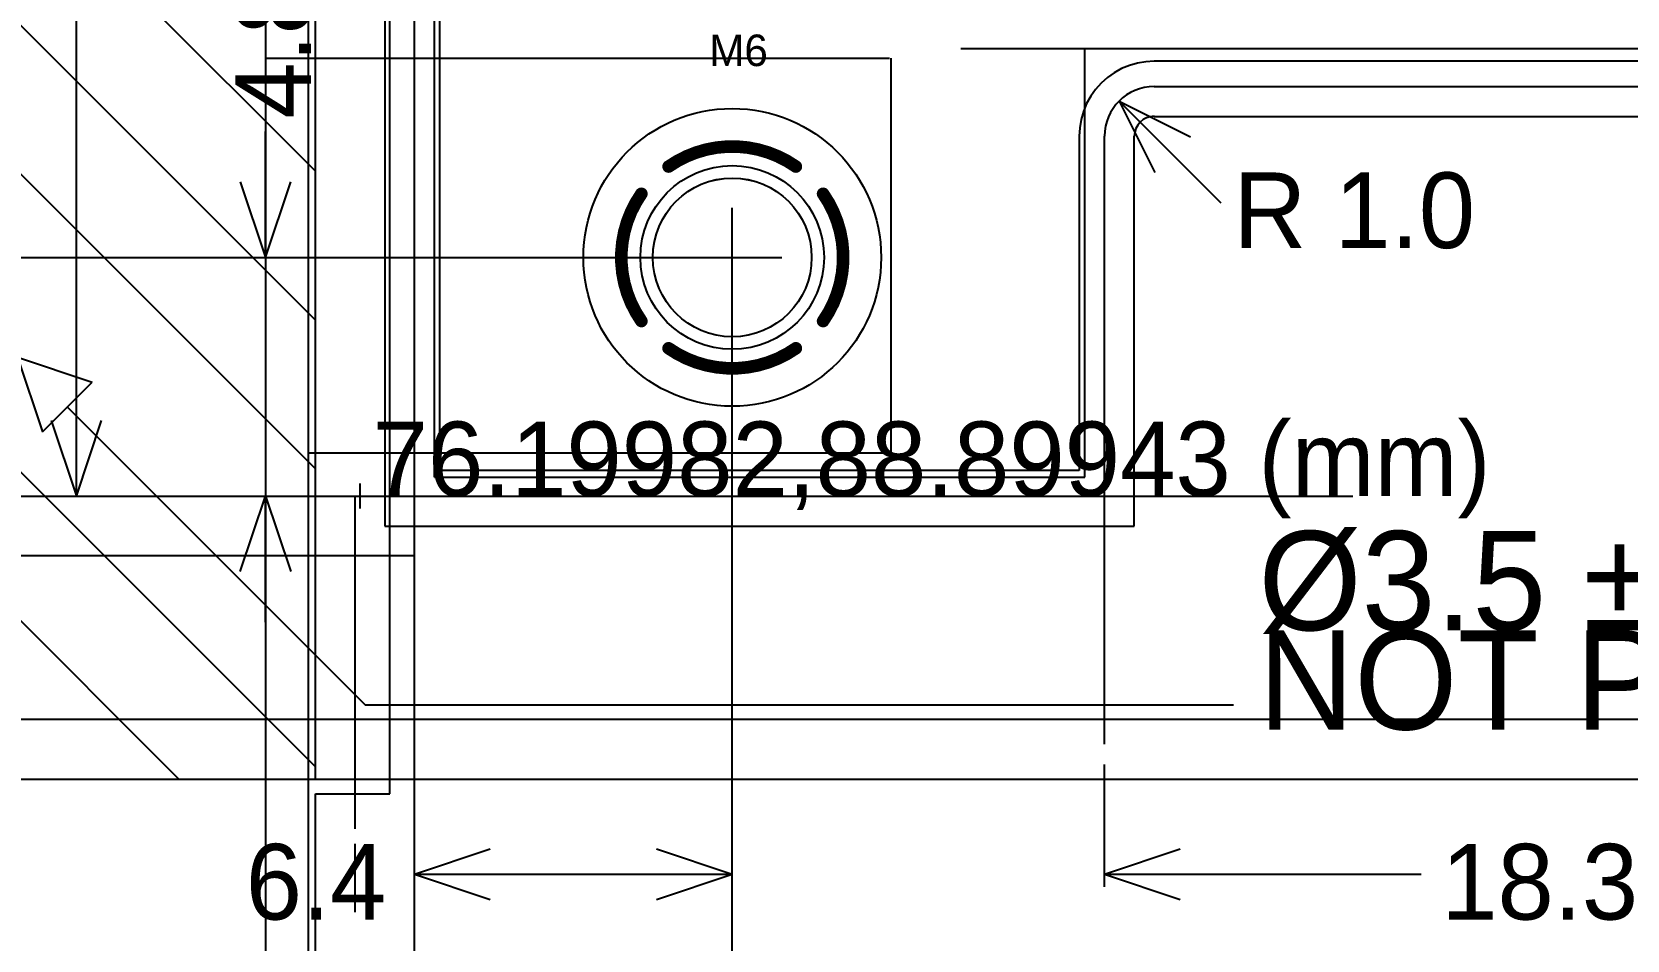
# Model space of a CAD drawing. Extents: x 28 to 300, y 18 to 330.
# Drawn here: x 69.59 to 101.73, y 79.95 to 98.25 of the extents above; entities that cross this region are included whole.
import ezdxf

# ---------------------------------------------------------------- set-up
doc = ezdxf.new("R2010")
doc.units = 0
for name, color, linetype in [('BOTTOMLAYER', 5, 'CONTINUOUS'), ('BOTTOMSOLDER', 6, 'CONTINUOUS'), ('DRILLDRAWING', 1, 'CONTINUOUS'), ('INTERNALPLANE1', 76, 'CONTINUOUS'), ('INTERNALPLANE6', 136, 'CONTINUOUS'), ('KEEPOUTLAYER', 6, 'CONTINUOUS'), ('MECHANICAL1', 6, 'CONTINUOUS'), ('MECHANICAL13', 56, 'CONTINUOUS'), ('MECHANICAL3', 76, 'CONTINUOUS'), ('MECHANICAL4', 56, 'CONTINUOUS'), ('MECHANICAL5', 56, 'CONTINUOUS'), ('MECHANICAL8', 56, 'CONTINUOUS'), ('MECHANICAL9', 56, 'CONTINUOUS'), ('MIDLAYER1', 16, 'CONTINUOUS'), ('MIDLAYER3', 90, 'CONTINUOUS'), ('MULTILAYER', 9, 'CONTINUOUS'), ('PADHOLELAYER', 156, 'CONTINUOUS'), ('TOPLAYER', 1, 'CONTINUOUS'), ('TOPOVERLAY', 2, 'CONTINUOUS'), ('TOPSOLDER', 216, 'CONTINUOUS')]:
    doc.layers.add(name, color=color, linetype=linetype)

msp = doc.modelspace()

# ---------------------------------------------------------------- linework, layer by layer
at = {"layer": 'BOTTOMLAYER'}
msp.add_circle((83.699, 93.706), 3, dxfattribs=at)
at = {"layer": 'BOTTOMSOLDER'}
msp.add_circle((83.699, 93.706), 3, dxfattribs=at)
at = {"layer": 'DRILLDRAWING'}
for p, q in [((70.485, 88.899), (70.485, 101.983)), ((91.493, 96.857), (91.881, 96.468)), ((91.493, 96.857), (92.211, 95.42)), ((91.493, 96.857), (92.93, 96.138)), ((91.881, 96.468), (93.541, 94.809)), ((74.295, 93.706), (74.295, 96.246)), ((73.787, 95.23), (74.295, 93.706)), ((74.295, 93.706), (74.803, 95.23)), ((74.041, 93.706), (80.445, 93.706)), ((83.699, 72.771), (83.699, 93.706)), ((69.977, 90.423), (70.485, 88.899)), ((70.485, 88.899), (70.993, 90.423)), ((83.699, 81.026), (83.699, 90.452)), ((70.231, 88.899), (71.593, 88.899)), ((72.406, 88.899), (74.549, 88.899)), ((73.787, 87.375), (74.295, 88.899)), ((74.295, 86.359), (74.295, 88.899)), ((74.295, 88.899), (74.803, 87.375)), ((66.421, 84.4), (115.793, 84.4)), ((77.3, 76.581), (77.3, 83.493)), ((77.3, 81.026), (77.3, 83.493)), ((91.2, 81.026), (91.2, 83.493)), ((77.3, 81.28), (78.824, 81.788)), ((82.175, 81.788), (83.699, 81.28)), ((91.2, 81.28), (92.724, 81.788)), ((77.3, 81.28), (80.499, 81.28)), ((77.3, 81.28), (78.824, 80.772)), ((80.499, 81.28), (83.699, 81.28)), ((82.175, 80.772), (83.699, 81.28)), ((91.2, 81.28), (97.578, 81.28)), ((91.2, 81.28), (92.724, 80.772))]:
    msp.add_line(p, q, dxfattribs=at)
msp.add_circle((83.699, 93.706), 1.6, dxfattribs=at)
at = {"layer": 'INTERNALPLANE1'}
for p, q in [((77.3, 88.899), (77.3, 120.899)), ((77.81, 89.41), (77.81, 120.389)), ((91.396, 97.428), (91.258, 97.33)), ((91.544, 97.51), (91.396, 97.428)), ((91.701, 97.575), (91.544, 97.51)), ((91.864, 97.622), (91.701, 97.575)), ((92.031, 97.65), (91.864, 97.622)), ((92.198, 97.66), (92.031, 97.65)), ((92.2, 97.66), (92.198, 97.66)), ((108.55, 97.66), (92.2, 97.66)), ((91.019, 97.091), (90.921, 96.953)), ((91.132, 97.218), (91.019, 97.091)), ((91.258, 97.33), (91.132, 97.218)), ((92.2, 97.15), (92.2, 97.15)), ((92.2, 97.15), (108.55, 97.15)), ((90.839, 96.805), (90.774, 96.648)), ((90.921, 96.953), (90.839, 96.805)), ((90.727, 96.486), (90.699, 96.319)), ((90.774, 96.648), (90.727, 96.486)), ((90.69, 96.152), (90.689, 96.15)), ((90.689, 96.15), (90.689, 96.15)), ((90.689, 96.15), (90.689, 89.41)), ((90.699, 96.319), (90.69, 96.152)), ((91.2, 88.899), (91.2, 96.15)), ((91.2, 96.15), (91.2, 96.15)), ((90.689, 89.41), (77.81, 89.41)), ((77.3, 88.899), (91.2, 88.899))]:
    msp.add_line(p, q, dxfattribs=at)
msp.add_circle((83.699, 93.706), 1.85, dxfattribs=at)
msp.add_arc((92.2, 96.15), 1, 90, 180, dxfattribs=at)
at = {"layer": 'INTERNALPLANE6'}
for p, q in [((77.3, 88.899), (77.3, 120.899)), ((77.81, 89.41), (77.81, 120.389)), ((91.396, 97.428), (91.258, 97.33)), ((91.544, 97.51), (91.396, 97.428)), ((91.701, 97.575), (91.544, 97.51)), ((91.864, 97.622), (91.701, 97.575)), ((92.031, 97.65), (91.864, 97.622)), ((92.198, 97.66), (92.031, 97.65)), ((92.2, 97.66), (92.198, 97.66)), ((108.55, 97.66), (92.2, 97.66)), ((91.019, 97.091), (90.921, 96.953)), ((91.132, 97.218), (91.019, 97.091)), ((91.258, 97.33), (91.132, 97.218)), ((92.2, 97.15), (92.2, 97.15)), ((92.2, 97.15), (108.55, 97.15)), ((90.839, 96.805), (90.774, 96.648)), ((90.921, 96.953), (90.839, 96.805)), ((90.727, 96.486), (90.699, 96.319)), ((90.774, 96.648), (90.727, 96.486)), ((90.69, 96.152), (90.689, 96.15)), ((90.689, 96.15), (90.689, 96.15)), ((90.689, 96.15), (90.689, 89.41)), ((90.699, 96.319), (90.69, 96.152)), ((91.2, 88.899), (91.2, 96.15)), ((91.2, 96.15), (91.2, 96.15)), ((90.689, 89.41), (77.81, 89.41)), ((77.3, 88.899), (91.2, 88.899))]:
    msp.add_line(p, q, dxfattribs=at)
at = {"layer": 'INTERNALPLANE6', "const_width": 0.254}
for points in [[(82.417, 95.537, -0.315299), (84.981, 95.537)], [(81.868, 92.424, -0.315299), (81.868, 94.988)], [(85.53, 94.988, -0.315299), (85.53, 92.424)], [(84.981, 91.875, -0.315299), (82.417, 91.875)]]:
    msp.add_lwpolyline(points, format="xyb", dxfattribs=at)
at = {"layer": 'INTERNALPLANE6', "const_width": 0.127}
for points in [[(82.353, 95.537, 1), (82.48, 95.537, 1)], [(84.917, 95.537, 1), (85.044, 95.537, 1)], [(81.805, 94.988, 1), (81.932, 94.988, 1)], [(85.466, 94.988, 1), (85.593, 94.988, 1)], [(81.805, 92.424, 1), (81.932, 92.424, 1)], [(85.466, 92.424, 1), (85.593, 92.424, 1)], [(82.353, 91.875, 1), (82.48, 91.875, 1)], [(84.917, 91.875, 1), (85.044, 91.875, 1)]]:
    msp.add_lwpolyline(points, format="xyb", close=True, dxfattribs=at)
at = {"layer": 'INTERNALPLANE6'}
msp.add_arc((92.2, 96.15), 1, 90, 180, dxfattribs=at)
at = {"layer": 'KEEPOUTLAYER'}
for p, q in [((77.699, 89.281), (77.699, 120.498)), ((88.305, 97.917), (107.05, 97.917)), ((90.805, 89.281), (90.805, 97.917)), ((77.699, 89.281), (90.805, 89.281))]:
    msp.add_line(p, q, dxfattribs=at)
at = {"layer": 'MECHANICAL1'}
for p, q in [((77.3, 88.899), (77.3, 120.899)), ((92.2, 97.15), (108.55, 97.15)), ((91.2, 88.899), (91.2, 96.15)), ((77.3, 88.899), (91.2, 88.899))]:
    msp.add_line(p, q, dxfattribs=at)
msp.add_arc((92.2, 96.15), 1, 90, 180, dxfattribs=at)
at = {"layer": 'MECHANICAL13'}
msp.add_line((33.598, 93.705), (83.699, 93.705), dxfattribs=at)
at = {"layer": 'MECHANICAL3'}
for p, q in [((74.3, 69.24), (74.3, 189.26)), ((75.16, 69.24), (75.16, 189.26)), ((75.16, 97.72), (86.87, 97.72)), ((86.9, 89.77), (86.9, 97.72)), ((75.16, 89.77), (86.87, 89.77))]:
    msp.add_line(p, q, dxfattribs=at)
msp.add_circle((83.699, 93.705), 1.6, dxfattribs=at)
at = {"layer": 'MECHANICAL4'}
for p, q in [((74.3, 69.199), (74.3, 189.26)), ((76.8, 82.899), (76.8, 189.26)), ((74.3, 97.72), (84.37, 97.72)), ((74.3, 97.499), (74.3, 97.72)), ((86.9, 89.77), (86.9, 97.72)), ((76.8, 89.77), (86.9, 89.77)), ((75.3, 69.24), (75.3, 82.899)), ((75.3, 82.899), (76.8, 82.899))]:
    msp.add_line(p, q, dxfattribs=at)
at = {"layer": 'MECHANICAL5'}
for p, q in [((72, 88.899), (77.3, 88.899)), ((77.3, 83.899), (77.3, 88.899)), ((91.2, 83.899), (91.2, 88.899)), ((91.2, 88.899), (96.2, 88.899))]:
    msp.add_line(p, q, dxfattribs=at)
at = {"layer": 'MECHANICAL8'}
for p, q in [((83.699, 93.705), (83.699, 94.705)), ((82.699, 93.705), (83.699, 93.705)), ((83.699, 93.705), (84.699, 93.705)), ((83.699, 92.705), (83.699, 93.705)), ((76.2, 88.645), (76.2, 89.153)), ((75.946, 88.899), (76.454, 88.899))]:
    msp.add_line(p, q, dxfattribs=at)
at = {"layer": 'MECHANICAL9'}
for p, q in [((75.3, 83.194), (75.3, 244.444)), ((76.7, 121.499), (76.7, 88.294)), ((60.3, 110.444), (75.3, 95.444)), ((60.3, 107.444), (75.3, 92.444)), ((60.3, 104.444), (75.3, 89.444)), ((92.2, 96.544), (103.25, 96.544)), ((91.8, 88.294), (91.8, 96.15)), ((60.3, 95.444), (72.557, 83.187)), ((69.3, 91.694), (69.8, 90.194)), ((69.3, 91.694), (70.8, 91.194)), ((69.8, 90.194), (70.8, 91.194)), ((70.3, 90.694), (76.3, 84.694)), ((68.453, 90.29), (75.3, 83.444)), ((59.3, 88.899), (77.3, 88.899)), ((76.1, 82.194), (76.1, 88.899)), ((77.3, 82.194), (77.3, 88.899)), ((76.7, 88.294), (91.8, 88.294)), ((59.3, 87.699), (77.3, 87.699)), ((76.3, 84.694), (93.8, 84.694)), ((60.3, 83.194), (265.984, 83.194)), ((76.1, 80.518), (76.1, 81.89)), ((77.3, 80.518), (77.3, 81.89))]:
    msp.add_line(p, q, dxfattribs=at)
msp.add_arc((92.2, 96.15), 0.4, 90, 180, dxfattribs=at)
at = {"layer": 'MIDLAYER1'}
msp.add_circle((83.699, 93.706), 3, dxfattribs=at)
at = {"layer": 'MIDLAYER3'}
msp.add_circle((83.699, 93.706), 3, dxfattribs=at)
at = {"layer": 'MULTILAYER'}
msp.add_circle((83.699, 93.706), 3, dxfattribs=at)
at = {"layer": 'PADHOLELAYER'}
msp.add_circle((83.699, 93.706), 1.6, dxfattribs=at)
at = {"layer": 'TOPLAYER'}
msp.add_circle((83.699, 93.706), 3, dxfattribs=at)
at = {"layer": 'TOPSOLDER'}
msp.add_circle((83.699, 93.706), 3, dxfattribs=at)

# ---------------------------------------------------------------- texts
at = {"layer": 'DRILLDRAWING'}
msp.add_text('4.8', height=1.524, rotation=90, dxfattribs=at).set_placement((75.209, 96.5))
for s, p in [('R 1.0', (93.795, 93.894)), ('6.4', (73.897, 80.366)), ('18.3', (97.984, 80.366))]:
    msp.add_text(s, height=1.524, dxfattribs=at).set_placement(p)
at = {"layer": 'MECHANICAL8'}
msp.add_text('76.19982,88.89943 (mm)', height=1.5, dxfattribs=at).set_placement((76.454, 88.899))
at = {"layer": 'MECHANICAL9'}
for s, p in [('Ø3.5 ±0.005', (94.3, 86.194)), ('NOT PLATED HOLE', (94.3, 84.194))]:
    msp.add_text(s, height=2, rotation=360, dxfattribs=at).set_placement(p)
at = {"layer": 'TOPOVERLAY'}
msp.add_text('M6', height=0.635, dxfattribs=at).set_placement((83.236, 97.561))

doc.saveas('drawing.dxf')
